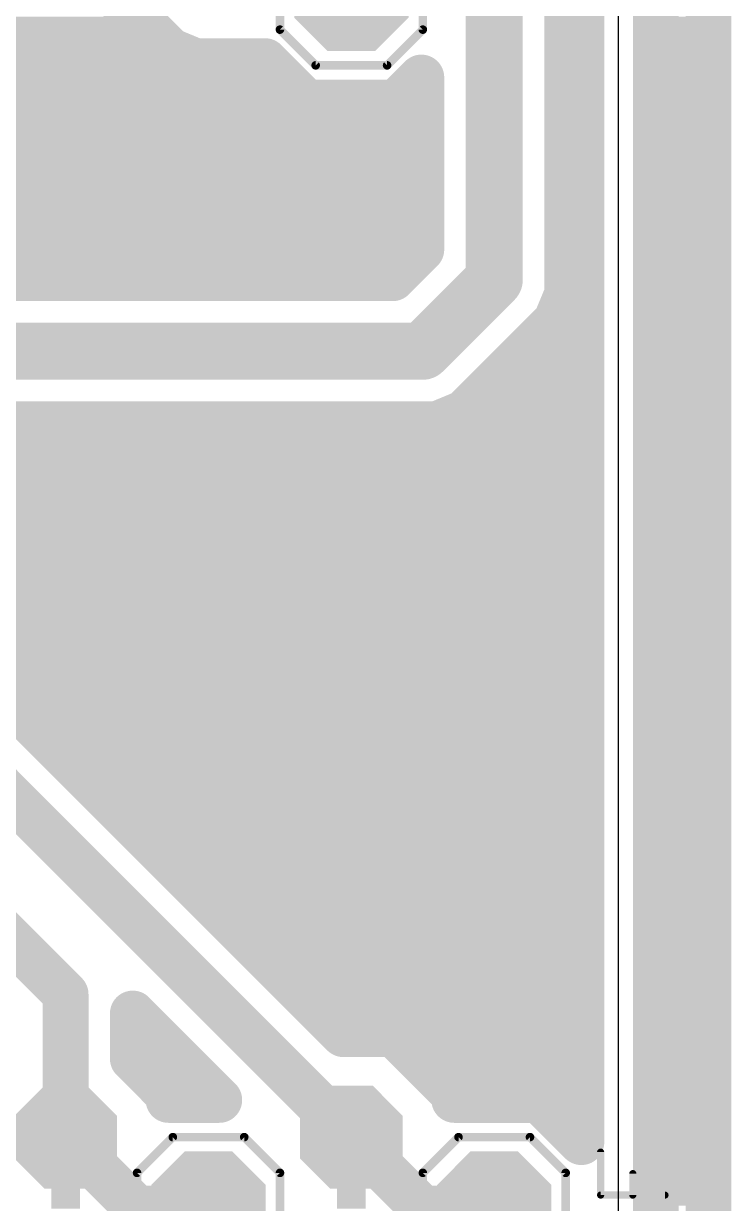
# Model space of a CAD drawing. Extents: x -2.9 to 49.9, y -3.5 to 62.6.
# Drawn here: x 37.35 to 49.94, y 19.14 to 40.11 of the extents above; entities that cross this region are included whole.
import ezdxf

# ---------------------------------------------------------------- set-up
doc = ezdxf.new("R2010")
doc.units = 0
for name, color, linetype in [('16', 175, 'CONTINUOUS'), ('17', 82, 'CONTINUOUS'), ('20', 251, 'CONTINUOUS'), ('21', 253, 'CONTINUOUS'), ('25', 253, 'CONTINUOUS')]:
    doc.layers.add(name, color=color, linetype=linetype)

# ---------------------------------------------------------------- blocks, each defined once
blk = doc.blocks.new('OCTAGONP')
at = {"const_width": 0.5}
blk.add_lwpolyline([(-0.25, -0.1036), (-0.25, 0.1036), (-0.1036, 0.25), (0.1036, 0.25), (0.25, 0.1036), (0.25, -0.1036), (0.1036, -0.25), (-0.1036, -0.25), (-0.25, -0.1036), (-0.25, 0.1036)], dxfattribs=at)
blk = doc.blocks.new('RECT')
blk.add_solid([(-0.5, -0.5), (0.5, -0.5), (-0.5, 0.5), (0.5, 0.5)])

msp = doc.modelspace()

# ---------------------------------------------------------------- linework, layer by layer
at = {"layer": '16'}
for points, const_width in [([(49.53, 62.23), (49.53, -1.27)], 0.8128), ([(48.5904, -0.1114), (48.5904, 61.0914)], 0.8128), ([(47.168, 60.198), (47.168, 20.4757)], 1.016), ([(47.2696, 60.2996), (47.2696, 20.2304)], 0.8128), ([(35.0655, 44.5262), (39.9638, 39.6279)], 0.8128), ([(43.18, 20.32), (20.32, 43.18)], 0.8128), ([(47.117, 35.2821), (47.117, 42.1879)], 1.016), ([(47.0154, 35.3023), (47.0154, 42.1677)], 0.8128), ([(45.72, 35.56), (45.72, 41.91)], 1.016), ([(38.1, 22.86), (20.32, 40.64)], 0.8128), ([(31.8548, 39.8272), (39.7645, 39.8272)], 0.8128), ([(47.0154, 39.8272), (47.2696, 39.8272)], 0.8128), ([(47.117, 39.624), (47.168, 39.624)], 1.016), ([(48.5904, 39.8272), (49.53, 39.8272)], 0.8128), ([(39.9638, 39.6279), (40.4025, 39.4462)], 0.8128), ([(40.4025, 39.4462), (41.6438, 39.4462)], 0.8128), ([(41.6438, 39.4462), (42.3804, 38.7096)], 0.8128), ([(43.9796, 38.7096), (44.4246, 39.1546)], 0.8128), ([(44.4246, 39.1546), (44.4246, 36.0966)], 0.8128), ([(32.6676, 39.0144), (42.0756, 39.0144)], 0.8128), ([(44.2844, 39.0144), (44.4246, 39.0144)], 0.8128), ([(47.0154, 39.0144), (47.2696, 39.0144)], 0.8128), ([(48.5904, 39.0144), (49.53, 39.0144)], 0.8128), ([(42.3804, 38.7096), (43.9796, 38.7096)], 0.8128), ([(47.117, 38.608), (47.168, 38.608)], 1.016), ([(33.4804, 38.2016), (44.4246, 38.2016)], 0.8128), ([(47.0154, 38.2016), (47.2696, 38.2016)], 0.8128), ([(48.5904, 38.2016), (49.53, 38.2016)], 0.8128), ([(47.117, 37.592), (47.168, 37.592)], 1.016), ([(34.2932, 37.3888), (44.4246, 37.3888)], 0.8128), ([(47.0154, 37.3888), (47.2696, 37.3888)], 0.8128), ([(48.5904, 37.3888), (49.53, 37.3888)], 0.8128), ([(35.106, 36.576), (44.4246, 36.576)], 0.8128), ([(47.117, 36.576), (47.168, 36.576)], 1.016), ([(47.0154, 36.576), (47.2696, 36.576)], 0.8128), ([(48.5904, 36.576), (49.53, 36.576)], 0.8128), ([(44.4246, 36.0966), (43.9134, 35.5854)], 0.8128), ([(35.9188, 35.7632), (44.0912, 35.7632)], 0.8128), ([(47.0154, 35.7632), (47.2696, 35.7632)], 0.8128), ([(48.5904, 35.7632), (49.53, 35.7632)], 0.8128), ([(43.9134, 35.5854), (36.0966, 35.5854)], 0.8128), ([(45.72, 35.56), (44.45, 34.29)], 1.016), ([(47.117, 35.56), (47.168, 35.56)], 1.016), ([(46.9043, 34.7687), (47.117, 35.2821)], 1.016), ([(46.8182, 34.8262), (47.0154, 35.3023)], 0.8128), ([(45.5482, 33.5562), (46.8182, 34.8262)], 0.8128), ([(46.5113, 34.3757), (46.9043, 34.7687)], 1.016), ([(46.8696, 34.9504), (47.2696, 34.9504)], 0.8128), ([(48.5904, 34.9504), (49.53, 34.9504)], 0.8128), ([(46.6797, 34.544), (47.168, 34.544)], 1.016), ([(45.6343, 33.4987), (46.5113, 34.3757)], 1.016), ([(46.5113, 34.3757), (46.5113, 34.3757)], 1.016), ([(44.45, 34.29), (35.56, 34.29)], 1.016), ([(46.1296, 34.1376), (47.2696, 34.1376)], 0.8128), ([(48.5904, 34.1376), (49.53, 34.1376)], 0.8128), ([(45.2413, 33.1057), (45.6343, 33.4987)], 1.016), ([(45.6637, 33.528), (47.168, 33.528)], 1.016), ([(43.0816, 22.2504), (32.077, 33.255)], 1.016), ([(45.1838, 33.1918), (45.5482, 33.5562)], 0.8128), ([(44.7279, 32.893), (45.2413, 33.1057)], 1.016), ([(44.7077, 32.9946), (45.1838, 33.1918)], 0.8128), ([(45.3168, 33.3248), (47.2696, 33.3248)], 0.8128), ([(48.5904, 33.3248), (49.53, 33.3248)], 0.8128), ([(35.2821, 32.893), (44.7279, 32.893)], 1.016), ([(35.3023, 32.9946), (44.7077, 32.9946)], 0.8128), ([(32.82, 32.512), (47.168, 32.512)], 1.016), ([(33.5767, 32.512), (47.2696, 32.512)], 0.8128), ([(48.5904, 32.512), (49.53, 32.512)], 0.8128), ([(43.0395, 22.1488), (33.1926, 31.9957)], 0.8128), ([(33.4891, 31.6992), (47.2696, 31.6992)], 0.8128), ([(48.5904, 31.6992), (49.53, 31.6992)], 0.8128), ([(33.836, 31.496), (47.168, 31.496)], 1.016), ([(34.3019, 30.8864), (47.2696, 30.8864)], 0.8128), ([(48.5904, 30.8864), (49.53, 30.8864)], 0.8128), ([(34.852, 30.48), (47.168, 30.48)], 1.016), ([(35.1147, 30.0736), (47.2696, 30.0736)], 0.8128), ([(48.5904, 30.0736), (49.53, 30.0736)], 0.8128), ([(35.868, 29.464), (47.168, 29.464)], 1.016), ([(35.9275, 29.2608), (47.2696, 29.2608)], 0.8128), ([(48.5904, 29.2608), (49.53, 29.2608)], 0.8128), ([(36.884, 28.448), (47.168, 28.448)], 1.016), ([(36.7403, 28.448), (47.2696, 28.448)], 0.8128), ([(48.5904, 28.448), (49.53, 28.448)], 0.8128), ([(37.5531, 27.6352), (47.2696, 27.6352)], 0.8128), ([(37.9, 27.432), (47.168, 27.432)], 1.016), ([(48.5904, 27.6352), (49.53, 27.6352)], 0.8128), ([(38.3659, 26.8224), (47.2696, 26.8224)], 0.8128), ([(48.5904, 26.8224), (49.53, 26.8224)], 0.8128), ([(38.916, 26.416), (47.168, 26.416)], 1.016), ([(39.1787, 26.0096), (47.2696, 26.0096)], 0.8128), ([(48.5904, 26.0096), (49.53, 26.0096)], 0.8128), ([(39.932, 25.4), (47.168, 25.4)], 1.016), ([(39.9915, 25.1968), (47.2696, 25.1968)], 0.8128), ([(48.5904, 25.1968), (49.53, 25.1968)], 0.8128), ([(40.8043, 24.384), (47.2696, 24.384)], 0.8128), ([(40.948, 24.384), (47.168, 24.384)], 1.016), ([(48.5904, 24.384), (49.53, 24.384)], 0.8128), ([(41.6171, 23.5712), (47.2696, 23.5712)], 0.8128), ([(48.5904, 23.5712), (49.53, 23.5712)], 0.8128), ([(41.964, 23.368), (47.168, 23.368)], 1.016), ([(38.1, 20.32), (38.1, 22.86)], 0.8128), ([(42.4299, 22.7584), (47.2696, 22.7584)], 0.8128), ([(48.5904, 22.7584), (49.53, 22.7584)], 0.8128), ([(39.2938, 21.7125), (39.2938, 22.5179)], 0.8128), ([(39.2938, 22.5179), (40.8313, 20.9804)], 0.8128), ([(42.98, 22.352), (47.168, 22.352)], 1.016), ([(43.9796, 22.2504), (43.0816, 22.2504)], 1.016), ([(45.1104, 21.1196), (43.9796, 22.2504)], 1.016), ([(43.9375, 22.1488), (43.0395, 22.1488)], 0.8128), ([(45.0088, 21.0775), (43.9375, 22.1488)], 0.8128), ([(39.2938, 21.9456), (39.8661, 21.9456)], 0.8128), ([(44.1407, 21.9456), (47.2696, 21.9456)], 0.8128), ([(48.5904, 21.9456), (49.53, 21.9456)], 0.8128), ([(39.9288, 21.0775), (39.2938, 21.7125)], 0.8128), ([(44.894, 21.336), (47.168, 21.336)], 1.016), ([(45.1104, 21.082), (45.1104, 21.1196)], 1.016), ([(39.8735, 21.1328), (40.6789, 21.1328)], 0.8128), ([(39.9288, 20.9804), (39.9288, 21.0775)], 0.8128), ([(44.9535, 21.1328), (47.2696, 21.1328)], 0.8128), ([(46.5617, 21.082), (45.1104, 21.082)], 1.016), ([(45.0088, 20.9804), (45.0088, 21.0775)], 0.8128), ([(47.168, 20.4757), (46.5617, 21.082)], 1.016), ([(48.5904, 21.1328), (49.53, 21.1328)], 0.8128), ([(40.8313, 20.9804), (39.9288, 20.9804)], 0.8128), ([(46.5196, 20.9804), (45.0088, 20.9804)], 0.8128), ([(47.2696, 20.2304), (46.5196, 20.9804)], 0.8128), ([(39.37, 19.05), (38.1, 20.32)], 0.8128), ([(44.45, 19.05), (43.18, 20.32)], 0.8128), ([(47.18, 20.32), (47.2696, 20.32)], 0.8128), ([(48.5904, 20.32), (49.53, 20.32)], 0.8128), ([(48.5904, 19.5072), (49.53, 19.5072)], 0.8128), ([(40.64, 19.05), (39.37, 19.05)], 0.8128), ([(45.72, 19.05), (44.45, 19.05)], 0.8128)]:
    msp.add_lwpolyline(points, dxfattribs=dict(at, const_width=const_width))
for points, const_width in [([(39.7645, 39.624, 1), (39.7645, 40.0304)], 0.4064), ([(47.0154, 40.0304, 1), (47.0154, 39.624)], 0.4064), ([(47.117, 39.878, 1), (47.117, 39.37)], 0.508), ([(47.168, 39.37, 1), (47.168, 39.878)], 0.508), ([(47.2696, 39.624, 1), (47.2696, 40.0304)], 0.4064), ([(48.5904, 40.0304, 1), (48.5904, 39.624)], 0.4064), ([(49.53, 39.624, 1), (49.53, 40.0304)], 0.4064), ([(40.0415, 39.8157, 1), (39.886, 39.4402)], 0.4064), ([(39.8201, 39.4843, 1), (40.1074, 39.7716)], 0.4064), ([(40.4025, 39.6494, 1), (40.4025, 39.243)], 0.4064), ([(41.7875, 39.5899, 1), (41.5001, 39.3025)], 0.4064), ([(41.6438, 39.243, 1), (41.6438, 39.6494)], 0.4064), ([(40.3248, 39.2585, 1), (40.4803, 39.6339)], 0.4064), ([(44.6278, 39.1546, 1), (44.2214, 39.1546)], 0.4064), ([(44.5683, 39.0109, 1), (44.2809, 39.2983)], 0.4064), ([(42.0756, 38.8112, 1), (42.0756, 39.2176)], 0.4064), ([(44.2844, 39.2176, 1), (44.2844, 38.8112)], 0.4064), ([(44.4246, 38.8112, 1), (44.4246, 39.2176)], 0.4064), ([(47.0154, 39.2176, 1), (47.0154, 38.8112)], 0.4064), ([(47.2696, 38.8112, 1), (47.2696, 39.2176)], 0.4064), ([(48.5904, 39.2176, 1), (48.5904, 38.8112)], 0.4064), ([(49.53, 38.8112, 1), (49.53, 39.2176)], 0.4064), ([(42.3804, 38.9128, 1), (42.3804, 38.5064)], 0.4064), ([(42.2367, 38.5659, 1), (42.5241, 38.8533)], 0.4064), ([(43.8359, 38.8533, 1), (44.1233, 38.5659)], 0.4064), ([(43.9796, 38.5064, 1), (43.9796, 38.9128)], 0.4064), ([(47.117, 38.862, 1), (47.117, 38.354)], 0.508), ([(47.168, 38.354, 1), (47.168, 38.862)], 0.508), ([(44.4246, 37.9984, 1), (44.4246, 38.4048)], 0.4064), ([(47.0154, 38.4048, 1), (47.0154, 37.9984)], 0.4064), ([(47.2696, 37.9984, 1), (47.2696, 38.4048)], 0.4064), ([(48.5904, 38.4048, 1), (48.5904, 37.9984)], 0.4064), ([(49.53, 37.9984, 1), (49.53, 38.4048)], 0.4064), ([(47.117, 37.846, 1), (47.117, 37.338)], 0.508), ([(47.168, 37.338, 1), (47.168, 37.846)], 0.508), ([(44.4246, 37.1856, 1), (44.4246, 37.592)], 0.4064), ([(47.0154, 37.592, 1), (47.0154, 37.1856)], 0.4064), ([(47.2696, 37.1856, 1), (47.2696, 37.592)], 0.4064), ([(48.5904, 37.592, 1), (48.5904, 37.1856)], 0.4064), ([(49.53, 37.1856, 1), (49.53, 37.592)], 0.4064), ([(44.4246, 36.3728, 1), (44.4246, 36.7792)], 0.4064), ([(47.117, 36.83, 1), (47.117, 36.322)], 0.508), ([(47.0154, 36.7792, 1), (47.0154, 36.3728)], 0.4064), ([(47.168, 36.322, 1), (47.168, 36.83)], 0.508), ([(47.2696, 36.3728, 1), (47.2696, 36.7792)], 0.4064), ([(48.5904, 36.7792, 1), (48.5904, 36.3728)], 0.4064), ([(49.53, 36.3728, 1), (49.53, 36.7792)], 0.4064), ([(44.5683, 35.9529, 1), (44.2809, 36.2403)], 0.4064), ([(44.2214, 36.0966, 1), (44.6278, 36.0966)], 0.4064), ([(44.0912, 35.56, 1), (44.0912, 35.9664)], 0.4064), ([(47.0154, 35.9664, 1), (47.0154, 35.56)], 0.4064), ([(47.2696, 35.56, 1), (47.2696, 35.9664)], 0.4064), ([(48.5904, 35.9664, 1), (48.5904, 35.56)], 0.4064), ([(49.53, 35.56, 1), (49.53, 35.9664)], 0.4064), ([(43.7697, 35.7291, 1), (44.0571, 35.4417)], 0.4064), ([(43.9134, 35.3822, 1), (43.9134, 35.7886)], 0.4064), ([(45.8996, 35.3804, 1), (45.5404, 35.7396)], 0.508), ([(47.117, 35.814, 1), (47.117, 35.306)], 0.508), ([(47.168, 35.306, 1), (47.168, 35.814)], 0.508), ([(45.466, 35.56, 1), (45.974, 35.56)], 0.508), ([(47.2031, 35.2246, 1), (46.8277, 35.3801)], 0.4064), ([(47.3517, 35.1849, 1), (46.8823, 35.3793)], 0.508), ([(46.863, 35.2821, 1), (47.371, 35.2821)], 0.508), ([(46.8122, 35.3023, 1), (47.2186, 35.3023)], 0.4064), ([(46.8696, 35.1536, 1), (46.8696, 34.7472)], 0.4064), ([(47.0839, 34.5891, 1), (46.7247, 34.9483)], 0.508), ([(46.9619, 34.6825, 1), (46.6745, 34.9699)], 0.4064), ([(47.2696, 34.7472, 1), (47.2696, 35.1536)], 0.4064), ([(48.5904, 35.1536, 1), (48.5904, 34.7472)], 0.4064), ([(49.53, 34.7472, 1), (49.53, 35.1536)], 0.4064), ([(46.6797, 34.798, 1), (46.6797, 34.29)], 0.508), ([(46.6697, 34.8659, 1), (47.139, 34.6715)], 0.508), ([(46.6305, 34.904, 1), (47.0059, 34.7485)], 0.4064), ([(47.168, 34.29, 1), (47.168, 34.798)], 0.508), ([(46.5113, 34.6297, 1), (46.5113, 34.1217)], 0.508), ([(46.6909, 34.1961, 1), (46.3317, 34.5553)], 0.508), ([(46.5113, 34.1217, 1), (46.5113, 34.6297)], 0.508), ([(44.2704, 34.4696, 1), (44.6296, 34.1104)], 0.508), ([(44.45, 34.036, 1), (44.45, 34.544)], 0.508), ([(46.3317, 34.5553, 1), (46.6909, 34.1961)], 0.508), ([(46.1296, 34.3408, 1), (46.1296, 33.9344)], 0.4064), ([(47.2696, 33.9344, 1), (47.2696, 34.3408)], 0.4064), ([(48.5904, 34.3408, 1), (48.5904, 33.9344)], 0.4064), ([(49.53, 33.9344, 1), (49.53, 34.3408)], 0.4064), ([(45.6637, 33.782, 1), (45.6637, 33.274)], 0.508), ([(45.8139, 33.3191, 1), (45.4547, 33.6783)], 0.508), ([(47.168, 33.274, 1), (47.168, 33.782)], 0.508), ([(45.4547, 33.6783, 1), (45.8139, 33.3191)], 0.508), ([(45.4045, 33.6999, 1), (45.6919, 33.4125)], 0.4064), ([(45.6919, 33.4125, 1), (45.4045, 33.6999)], 0.4064), ([(45.3385, 32.871, 1), (45.1441, 33.3403)], 0.508), ([(45.2615, 33.0041, 1), (45.106, 33.3795)], 0.4064), ([(45.3168, 33.528, 1), (45.3168, 33.1216)], 0.4064), ([(47.2696, 33.1216, 1), (47.2696, 33.528)], 0.4064), ([(48.5904, 33.528, 1), (48.5904, 33.1216)], 0.4064), ([(49.53, 33.1216, 1), (49.53, 33.528)], 0.4064), ([(44.6307, 33.1277, 1), (44.8251, 32.6583)], 0.508), ([(44.6299, 33.1823, 1), (44.7854, 32.8069)], 0.4064), ([(44.7279, 32.639, 1), (44.7279, 33.147)], 0.508), ([(44.7077, 32.7914, 1), (44.7077, 33.1978)], 0.4064), ([(45.0617, 33.2853, 1), (45.4209, 32.9261)], 0.508), ([(45.0401, 33.3355, 1), (45.3275, 33.0481)], 0.4064), ([(47.168, 32.258, 1), (47.168, 32.766)], 0.508), ([(47.2696, 32.3088, 1), (47.2696, 32.7152)], 0.4064), ([(48.5904, 32.7152, 1), (48.5904, 32.3088)], 0.4064), ([(49.53, 32.3088, 1), (49.53, 32.7152)], 0.4064), ([(47.2696, 31.496, 1), (47.2696, 31.9024)], 0.4064), ([(48.5904, 31.9024, 1), (48.5904, 31.496)], 0.4064), ([(49.53, 31.496, 1), (49.53, 31.9024)], 0.4064), ([(47.168, 31.242, 1), (47.168, 31.75)], 0.508), ([(47.2696, 30.6832, 1), (47.2696, 31.0896)], 0.4064), ([(48.5904, 31.0896, 1), (48.5904, 30.6832)], 0.4064), ([(49.53, 30.6832, 1), (49.53, 31.0896)], 0.4064), ([(47.168, 30.226, 1), (47.168, 30.734)], 0.508), ([(47.2696, 29.8704, 1), (47.2696, 30.2768)], 0.4064), ([(48.5904, 30.2768, 1), (48.5904, 29.8704)], 0.4064), ([(49.53, 29.8704, 1), (49.53, 30.2768)], 0.4064), ([(47.168, 29.21, 1), (47.168, 29.718)], 0.508), ([(47.2696, 29.0576, 1), (47.2696, 29.464)], 0.4064), ([(48.5904, 29.464, 1), (48.5904, 29.0576)], 0.4064), ([(49.53, 29.0576, 1), (49.53, 29.464)], 0.4064), ([(47.168, 28.194, 1), (47.168, 28.702)], 0.508), ([(47.2696, 28.2448, 1), (47.2696, 28.6512)], 0.4064), ([(48.5904, 28.6512, 1), (48.5904, 28.2448)], 0.4064), ([(49.53, 28.2448, 1), (49.53, 28.6512)], 0.4064), ([(37.5531, 27.8384, 1), (37.5531, 27.432)], 0.4064), ([(37.9, 27.686, 1), (37.9, 27.178)], 0.508), ([(47.168, 27.178, 1), (47.168, 27.686)], 0.508), ([(47.2696, 27.432, 1), (47.2696, 27.8384)], 0.4064), ([(48.5904, 27.8384, 1), (48.5904, 27.432)], 0.4064), ([(49.53, 27.432, 1), (49.53, 27.8384)], 0.4064), ([(38.3659, 27.0256, 1), (38.3659, 26.6192)], 0.4064), ([(47.2696, 26.6192, 1), (47.2696, 27.0256)], 0.4064), ([(48.5904, 27.0256, 1), (48.5904, 26.6192)], 0.4064), ([(49.53, 26.6192, 1), (49.53, 27.0256)], 0.4064), ([(38.916, 26.67, 1), (38.916, 26.162)], 0.508), ([(47.168, 26.162, 1), (47.168, 26.67)], 0.508), ([(39.1787, 26.2128, 1), (39.1787, 25.8064)], 0.4064), ([(47.2696, 25.8064, 1), (47.2696, 26.2128)], 0.4064), ([(48.5904, 26.2128, 1), (48.5904, 25.8064)], 0.4064), ([(49.53, 25.8064, 1), (49.53, 26.2128)], 0.4064), ([(39.932, 25.654, 1), (39.932, 25.146)], 0.508), ([(47.168, 25.146, 1), (47.168, 25.654)], 0.508), ([(39.9915, 25.4, 1), (39.9915, 24.9936)], 0.4064), ([(47.2696, 24.9936, 1), (47.2696, 25.4)], 0.4064), ([(48.5904, 25.4, 1), (48.5904, 24.9936)], 0.4064), ([(49.53, 24.9936, 1), (49.53, 25.4)], 0.4064), ([(40.8043, 24.5872, 1), (40.8043, 24.1808)], 0.4064), ([(40.948, 24.638, 1), (40.948, 24.13)], 0.508), ([(47.168, 24.13, 1), (47.168, 24.638)], 0.508), ([(47.2696, 24.1808, 1), (47.2696, 24.5872)], 0.4064), ([(48.5904, 24.5872, 1), (48.5904, 24.1808)], 0.4064), ([(49.53, 24.1808, 1), (49.53, 24.5872)], 0.4064), ([(41.6171, 23.7744, 1), (41.6171, 23.368)], 0.4064), ([(47.2696, 23.368, 1), (47.2696, 23.7744)], 0.4064), ([(48.5904, 23.7744, 1), (48.5904, 23.368)], 0.4064), ([(49.53, 23.368, 1), (49.53, 23.7744)], 0.4064), ([(41.964, 23.622, 1), (41.964, 23.114)], 0.508), ([(47.168, 23.114, 1), (47.168, 23.622)], 0.508), ([(38.3032, 22.86, 1), (37.8968, 22.86)], 0.4064), ([(37.9563, 22.7163, 1), (38.2437, 23.0037)], 0.4064), ([(42.4299, 22.9616, 1), (42.4299, 22.5552)], 0.4064), ([(47.2696, 22.5552, 1), (47.2696, 22.9616)], 0.4064), ([(48.5904, 22.9616, 1), (48.5904, 22.5552)], 0.4064), ([(49.53, 22.5552, 1), (49.53, 22.9616)], 0.4064), ([(39.497, 22.5179, 1), (39.0906, 22.5179)], 0.4064), ([(39.4375, 22.6616, 1), (39.1501, 22.3742)], 0.4064), ([(42.98, 22.606, 1), (42.98, 22.098)], 0.508), ([(47.168, 22.098, 1), (47.168, 22.606)], 0.508), ([(43.0816, 22.5044, 1), (43.0816, 21.9964)], 0.508), ([(42.902, 22.0708, 1), (43.2612, 22.43)], 0.508), ([(44.1592, 22.43, 1), (43.8, 22.0708)], 0.508), ([(43.9796, 21.9964, 1), (43.9796, 22.5044)], 0.508), ([(43.0395, 22.352, 1), (43.0395, 21.9456)], 0.4064), ([(42.8958, 22.0051, 1), (43.1832, 22.2925)], 0.4064), ([(44.0812, 22.2925, 1), (43.7938, 22.0051)], 0.4064), ([(43.9375, 21.9456, 1), (43.9375, 22.352)], 0.4064), ([(39.2938, 22.1488, 1), (39.2938, 21.7424)], 0.4064), ([(39.8661, 21.7424, 1), (39.8661, 22.1488)], 0.4064), ([(44.1407, 22.1488, 1), (44.1407, 21.7424)], 0.4064), ([(47.2696, 21.7424, 1), (47.2696, 22.1488)], 0.4064), ([(48.5904, 22.1488, 1), (48.5904, 21.7424)], 0.4064), ([(49.53, 21.7424, 1), (49.53, 22.1488)], 0.4064), ([(39.4375, 21.8562, 1), (39.1501, 21.5688)], 0.4064), ([(39.0906, 21.7125, 1), (39.497, 21.7125)], 0.4064), ([(44.894, 21.59, 1), (44.894, 21.082)], 0.508), ([(47.168, 21.082, 1), (47.168, 21.59)], 0.508), ([(45.3644, 21.1196, 1), (44.8564, 21.1196)], 0.508), ([(39.8735, 21.336, 1), (39.8735, 20.9296)], 0.4064), ([(40.132, 21.0775, 1), (39.7256, 21.0775)], 0.4064), ([(39.7851, 20.9338, 1), (40.0725, 21.2212)], 0.4064), ([(40.6789, 20.9296, 1), (40.6789, 21.336)], 0.4064), ([(44.9535, 21.336, 1), (44.9535, 20.9296)], 0.4064), ([(45.1104, 21.336, 1), (45.1104, 20.828)], 0.508), ([(45.212, 21.0775, 1), (44.8056, 21.0775)], 0.4064), ([(44.8651, 20.9338, 1), (45.1525, 21.2212)], 0.4064), ([(44.9308, 20.94, 1), (45.29, 21.2992)], 0.508), ([(46.7413, 21.2616, 1), (46.3821, 20.9024)], 0.508), ([(46.5617, 20.828, 1), (46.5617, 21.336)], 0.508), ([(47.2696, 20.9296, 1), (47.2696, 21.336)], 0.4064), ([(48.5904, 21.336, 1), (48.5904, 20.9296)], 0.4064), ([(49.53, 20.9296, 1), (49.53, 21.336)], 0.4064), ([(39.9288, 21.1836, 1), (39.9288, 20.7772)], 0.4064), ([(39.7256, 20.9804, 1), (40.132, 20.9804)], 0.4064), ([(40.6876, 20.8367, 1), (40.975, 21.1241)], 0.4064), ([(40.8313, 20.7772, 1), (40.8313, 21.1836)], 0.4064), ([(45.0088, 21.1836, 1), (45.0088, 20.7772)], 0.4064), ([(44.8564, 21.082, 1), (45.3644, 21.082)], 0.508), ([(44.8056, 20.9804, 1), (45.212, 20.9804)], 0.4064), ([(46.6633, 21.1241, 1), (46.3759, 20.8367)], 0.4064), ([(46.5196, 20.7772, 1), (46.5196, 21.1836)], 0.4064), ([(46.9884, 20.2961, 1), (47.3476, 20.6553)], 0.508), ([(38.2437, 20.4637, 1), (37.9563, 20.1763)], 0.4064), ([(43.3237, 20.4637, 1), (43.0363, 20.1763)], 0.4064), ([(43.0363, 20.1763, 1), (43.3237, 20.4637)], 0.4064), ([(46.914, 20.4757, 1), (47.422, 20.4757)], 0.508), ([(47.18, 20.5232, 1), (47.18, 20.1168)], 0.4064), ([(47.1259, 20.0867, 1), (47.4133, 20.3741)], 0.4064), ([(47.2696, 20.1168, 1), (47.2696, 20.5232)], 0.4064), ([(48.5904, 20.5232, 1), (48.5904, 20.1168)], 0.4064), ([(49.53, 20.1168, 1), (49.53, 20.5232)], 0.4064), ([(37.8968, 20.32, 1), (38.3032, 20.32)], 0.4064), ([(47.0664, 20.2304, 1), (47.4728, 20.2304)], 0.4064), ([(48.5904, 19.7104, 1), (48.5904, 19.304)], 0.4064), ([(49.53, 19.304, 1), (49.53, 19.7104)], 0.4064), ([(39.37, 19.2532, 1), (39.37, 18.8468)], 0.4064), ([(39.2263, 18.9063, 1), (39.5137, 19.1937)], 0.4064), ([(40.64, 18.8468, 1), (40.64, 19.2532)], 0.4064), ([(44.45, 19.2532, 1), (44.45, 18.8468)], 0.4064), ([(44.3063, 18.9063, 1), (44.5937, 19.1937)], 0.4064), ([(45.72, 18.8468, 1), (45.72, 19.2532)], 0.4064)]:
    msp.add_lwpolyline(points, format="xyb", dxfattribs=dict(at, const_width=const_width))
at = {"layer": '20'}
msp.add_line((47.93, 0.02), (47.93, 60.96), dxfattribs=at)
at = {"layer": '21', "const_width": 0.1524}
for points in [[(41.91, 40.005), (41.91, 41.275)], [(44.45, 41.275), (44.45, 40.005)], [(42.545, 39.37), (41.91, 40.005)], [(44.45, 40.005), (43.815, 39.37)], [(43.815, 39.37), (42.545, 39.37)], [(40.005, 20.32), (39.37, 19.685)], [(41.275, 20.32), (40.005, 20.32)], [(41.91, 19.685), (41.275, 20.32)], [(45.085, 20.32), (44.45, 19.685)], [(46.355, 20.32), (45.085, 20.32)], [(46.99, 19.685), (46.355, 20.32)], [(39.37, 18.415), (39.37, 19.685)], [(41.91, 19.685), (41.91, 18.415)], [(44.45, 18.415), (44.45, 19.685)], [(46.99, 19.685), (46.99, 18.415)]]:
    msp.add_lwpolyline(points, dxfattribs=at)
at = {"layer": '21', "const_width": 0.0762}
for points in [[(41.9369, 40.0319, 1), (41.8831, 39.9781)], [(44.4769, 39.9781, 1), (44.4231, 40.0319)], [(41.8719, 40.005, 1), (41.9481, 40.005)], [(44.4119, 40.005, 1), (44.4881, 40.005)], [(42.545, 39.4081, 1), (42.545, 39.3319)], [(42.5181, 39.3431, 1), (42.5719, 39.3969)], [(43.7881, 39.3969, 1), (43.8419, 39.3431)], [(43.815, 39.3319, 1), (43.815, 39.4081)], [(40.005, 20.3581, 1), (40.005, 20.2819)], [(40.0319, 20.2931, 1), (39.9781, 20.3469)], [(41.3019, 20.3469, 1), (41.2481, 20.2931)], [(41.275, 20.2819, 1), (41.275, 20.3581)], [(45.085, 20.3581, 1), (45.085, 20.2819)], [(45.1119, 20.2931, 1), (45.0581, 20.3469)], [(46.3819, 20.3469, 1), (46.3281, 20.2931)], [(46.355, 20.2819, 1), (46.355, 20.3581)], [(39.4081, 19.685, 1), (39.3319, 19.685)], [(39.3431, 19.7119, 1), (39.3969, 19.6581)], [(41.9481, 19.685, 1), (41.8719, 19.685)], [(41.8831, 19.6581, 1), (41.9369, 19.7119)], [(44.4881, 19.685, 1), (44.4119, 19.685)], [(44.4231, 19.7119, 1), (44.4769, 19.6581)], [(47.0281, 19.685, 1), (46.9519, 19.685)], [(46.9631, 19.6581, 1), (47.0169, 19.7119)]]:
    msp.add_lwpolyline(points, format="xyb", dxfattribs=at)
at = {"layer": '25', "const_width": 0.127}
for points in [[(47.6113, 19.2903), (47.6113, 20.0529)], [(48.1833, 19.2903), (48.1833, 19.6716)], [(48.7553, 19.2903), (47.6113, 19.2903)]]:
    msp.add_lwpolyline(points, dxfattribs=at)
at = {"layer": '25', "const_width": 0.0635}
for points in [[(47.6431, 20.0529, 1), (47.5796, 20.0529)], [(48.2151, 19.6716, 1), (48.1516, 19.6716)], [(47.6113, 19.322, 1), (47.6113, 19.2585)], [(47.5796, 19.2903, 1), (47.6431, 19.2903)], [(48.1516, 19.2903, 1), (48.2151, 19.2903)], [(48.7553, 19.2585, 1), (48.7553, 19.322)]]:
    msp.add_lwpolyline(points, format="xyb", dxfattribs=at)

# ---------------------------------------------------------------- block references
at = {"layer": '17', "xscale": 2.032, "yscale": 2.032}
for p in [(43.18, 40.64), (43.18, 40.64), (40.64, 19.05), (40.64, 19.05), (45.72, 19.05), (45.72, 19.05)]:
    msp.add_blockref('OCTAGONP', p, dxfattribs=at)
at = {"layer": '17', "xscale": 1.8288, "yscale": 1.8288, "rotation": 270}
for p in [(38.1, 20.32), (38.1, 20.32), (43.18, 20.32), (43.18, 20.32)]:
    msp.add_blockref('OCTAGONP', p, dxfattribs=at)
at = {"layer": '21', "xscale": 0.381, "yscale": 0.508, "rotation": 270}
for p in [(38.1, 19.2405), (43.18, 19.2405)]:
    msp.add_blockref('RECT', p, dxfattribs=at)

doc.saveas('drawing.dxf')
